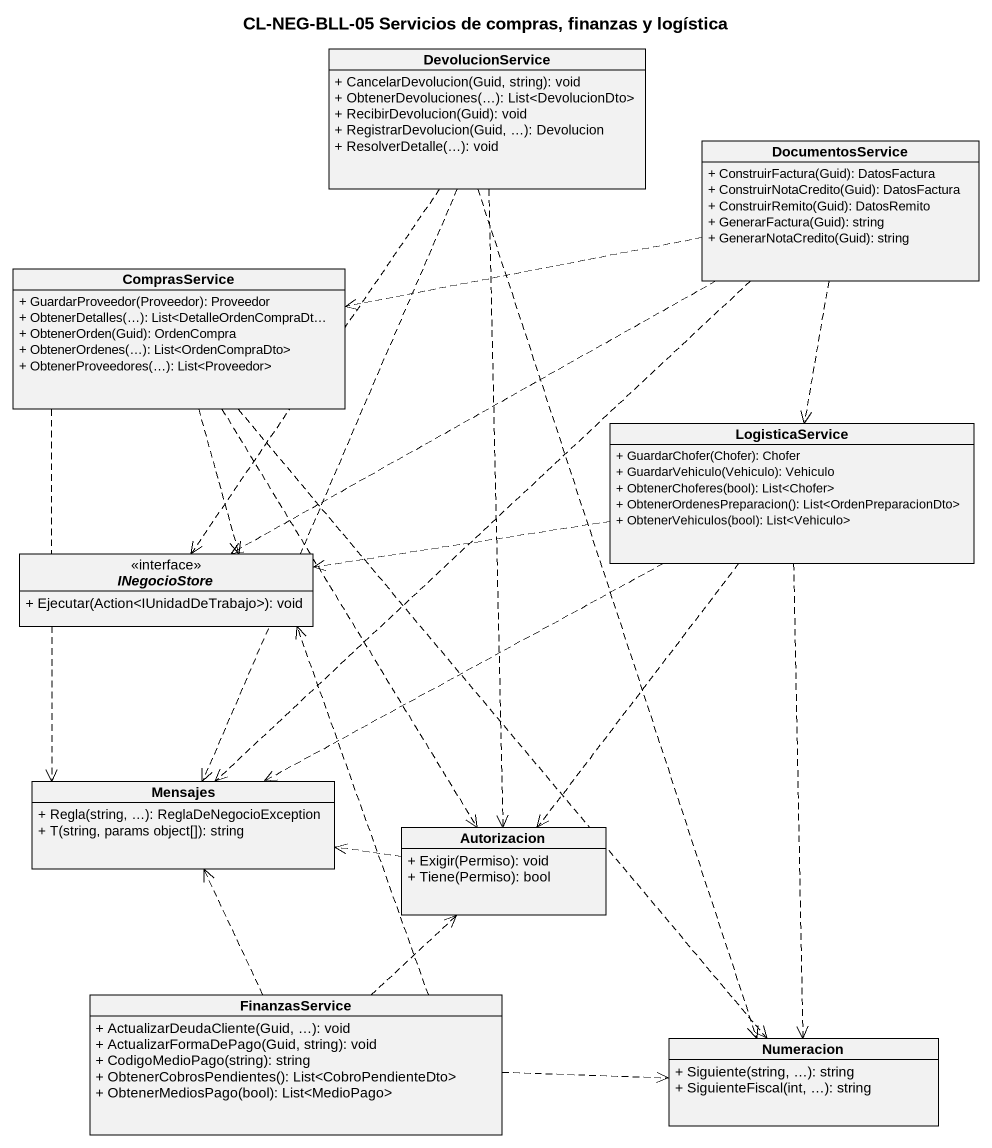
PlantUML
@startuml
title CL-NEG-BLL-05 Servicios de compras, finanzas y logística
hide circle
hide empty members
skinparam classAttributeIconSize 0
class DevolucionService {
  + CancelarDevolucion(Guid, string): void
  + ObtenerDevoluciones(…): List<DevolucionDto>
  + RecibirDevolucion(Guid): void
  + RegistrarDevolucion(Guid, …): Devolucion
  + ResolverDetalle(…): void
}
class DocumentosService {
  + ConstruirFactura(Guid): DatosFactura
  + ConstruirNotaCredito(Guid): DatosFactura
  + ConstruirRemito(Guid): DatosRemito
  + GenerarFactura(Guid): string
  + GenerarNotaCredito(Guid): string
}
class ComprasService {
  + GuardarProveedor(Proveedor): Proveedor
  + ObtenerDetalles(…): List<DetalleOrdenCompraDt…
  + ObtenerOrden(Guid): OrdenCompra
  + ObtenerOrdenes(…): List<OrdenCompraDto>
  + ObtenerProveedores(…): List<Proveedor>
}
class LogisticaService {
  + GuardarChofer(Chofer): Chofer
  + GuardarVehiculo(Vehiculo): Vehiculo
  + ObtenerChoferes(bool): List<Chofer>
  + ObtenerOrdenesPreparacion(): List<OrdenPreparacionDto>
  + ObtenerVehiculos(bool): List<Vehiculo>
}
interface INegocioStore {
  + Ejecutar(Action<IUnidadDeTrabajo>): void
}
class Mensajes {
  + Regla(string, …): ReglaDeNegocioException
  + T(string, params object[]): string
}
class Autorizacion {
  + Exigir(Permiso): void
  + Tiene(Permiso): bool
}
class FinanzasService {
  + ActualizarDeudaCliente(Guid, …): void
  + ActualizarFormaDePago(Guid, string): void
  + CodigoMedioPago(string): string
  + ObtenerCobrosPendientes(): List<CobroPendienteDto>
  + ObtenerMediosPago(bool): List<MedioPago>
}
class Numeracion {
  + Siguiente(string, …): string
  + SiguienteFiscal(int, …): string
}
DevolucionService ..> INegocioStore
DevolucionService ..> Mensajes
DevolucionService ..> Autorizacion
DevolucionService ..> Numeracion
DocumentosService .left.> ComprasService
DocumentosService ..> LogisticaService
DocumentosService .left.> INegocioStore
DocumentosService ..> Mensajes
ComprasService ..> INegocioStore
ComprasService ..> Mensajes
ComprasService ..> Autorizacion
ComprasService ..> Numeracion
LogisticaService .left.> INegocioStore
LogisticaService .left.> Mensajes
LogisticaService ..> Autorizacion
LogisticaService ..> Numeracion
Autorizacion .left.> Mensajes
FinanzasService .up.> INegocioStore
FinanzasService .up.> Mensajes
FinanzasService .up.> Autorizacion
FinanzasService .right.> Numeracion
@enduml
